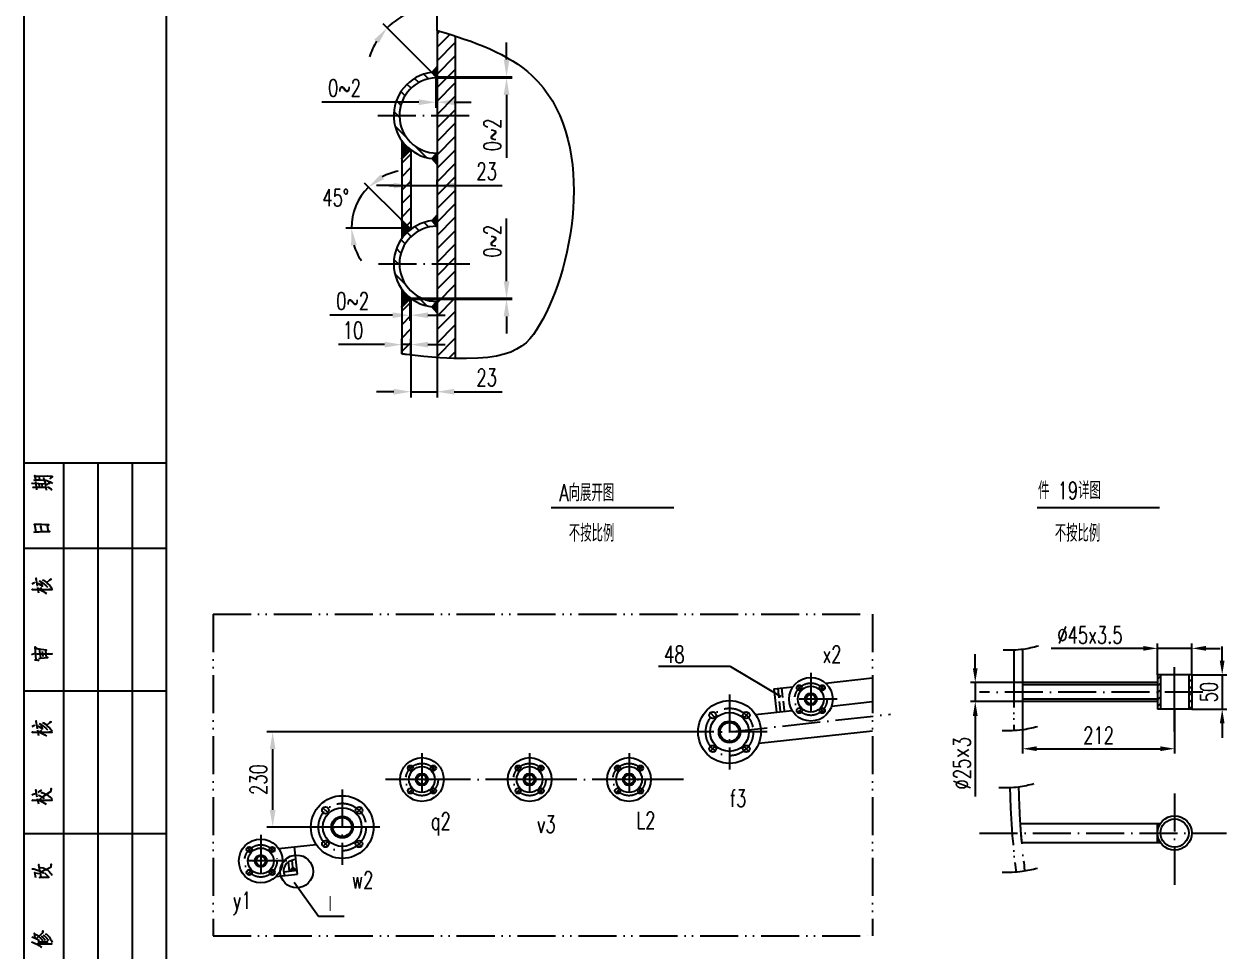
# Model space of a CAD drawing. Header units: millimetres. Extents: x 77471 to 131840, y -11230 to 75240.
# Drawn here: x 77471 to 80634, y -9663 to -7226 of the extents above; entities that cross this region are included whole.
import ezdxf
from ezdxf.enums import TextEntityAlignment as Align

# ---------------------------------------------------------------- set-up
doc = ezdxf.new("R2010")
doc.units = ezdxf.units.MM
doc.header["$LTSCALE"] = 10
doc.header["$MEASUREMENT"] = 0
for name, pattern in [('DASHDOT-S', [14, 10, -2, 0, -2]), ('DIVIDE-M', [39, 30, -3, 0, -3, 0, -3]), ('DIVIDE-S', [16, 10, -2, 0, -2, 0, -2]), ('HIDDEN-M', [7, 5, -2]), ('HIDDEN-S', [3, 2, -1])]:
    doc.linetypes.add(name, pattern=pattern)
for name, color, linetype in [('cdr_dim', 7, 'Continuous'), ('cdr_dwg1', 4, 'Continuous'), ('cdr_dwg3', 1, 'DASHDOT-S'), ('cdr_dwg4', 3, 'DIVIDE-S'), ('cdr_dwg5', 6, 'HIDDEN-S')]:
    doc.layers.add(name, color=color, linetype=linetype)
doc.styles.add('HZ', font='ROMANS.shx', dxfattribs={"width": 0.7, "height": 45, "bigfont": 'HZ.shx'})
doc.styles.get("Standard").update_dxf_attribs({"font": 'ROMANS.shx', "width": 0.7, "height": 30, "bigfont": 'HZ.shx'})
doc.dimstyles.new('ISO-25', dxfattribs={"dimtxt": 2.5, "dimasz": 2.5, "dimexe": 1.25, "dimexo": 0.625, "dimtad": 1, "dimtxsty": 'Standard', "dimcen": 2.5, "dimadec": 0, "dimazin": 0, "dimtfac": 1, "dimtmove": 0, "dimatfit": 3, "dimfxl": 0, "dimarcsym": 0})
pattern_1 = [(45, (-28308.6092, 11369.49726), (-0.265165043, 0.265165043), []), (135, (-28308.6092, 11369.49726), (-0.265165043, -0.265165043), [])]
pattern_2 = [(315, (-28308.6092, -26691.14444), (-0.265165043, -0.265165043), []), (225, (-28308.6092, -26691.14444), (-0.265165043, 0.265165043), [])]
pattern_3 = [(45, (41858.332, -5978.21), (-17.67767, 17.67767), [])]

# ---------------------------------------------------------------- blocks, each defined once
blk = doc.blocks.new('SO50-1.0-1')
at = {"layer": 'cdr_dwg1', "linetype": 'Continuous'}
for centre, radius in [((0, 0), 82.5), ((-44.2, 44.2), 9), ((0, 0), 51), ((44.2, 44.2), 9), ((0, 0), 28.5), ((0, 0), 25), ((-44.2, -44.2), 9), ((44.2, -44.2), 9)]:
    blk.add_circle(centre, radius, dxfattribs=at)
at = {"layer": 'cdr_dwg3', "linetype": 'DASHDOT-S'}
for p, q in [((0, 99), (0, -99)), ((-36.6, 36.6), (-51.8, 51.8)), ((36.6, 36.6), (51.8, 51.8)), ((99, 0), (-99, 0)), ((-36.6, -36.6), (-51.8, -51.8)), ((36.6, -36.6), (51.8, -51.8))]:
    blk.add_line(p, q, dxfattribs=at)
blk.add_circle((0, 0), 62.5, dxfattribs=at)
blk = doc.blocks.new('PL025-1.0RF-1')
at = {"layer": 'cdr_dwg1', "linetype": 'Continuous'}
for centre, radius in [((0, 0), 57.5), ((0, 0), 57.5), ((-30.1, 30.1), 7), ((-30.1, 30.1), 7), ((0, 0), 34), ((0, 0), 34), ((30.1, 30.1), 7), ((30.1, 30.1), 7), ((0, 0), 16), ((0, 0), 16), ((0, 0), 12.5), ((0, 0), 12.5), ((-30.1, -30.1), 7), ((-30.1, -30.1), 7), ((30.1, -30.1), 7), ((30.1, -30.1), 7)]:
    blk.add_circle(centre, radius, dxfattribs=at)
at = {"layer": 'cdr_dwg3', "linetype": 'DASHDOT-S'}
for p, q in [((0, 69), (0, -69)), ((0, 69), (0, -69)), ((-24.1, 24.1), (-36, 36)), ((-24.1, 24.1), (-36, 36)), ((24.1, 24.1), (36, 36)), ((24.1, 24.1), (36, 36)), ((69, 0), (-69, 0)), ((69, 0), (-69, 0)), ((-24.1, -24.1), (-36, -36)), ((-24.1, -24.1), (-36, -36)), ((24.1, -24.1), (36, -36)), ((24.1, -24.1), (36, -36))]:
    blk.add_line(p, q, dxfattribs=at)
blk.add_circle((0, 0), 42.5, dxfattribs=at)
blk.add_circle((0, 0), 42.5, dxfattribs=at)
blk = doc.blocks.new('*D1076')
at = {"layer": 'cdr_dim', "color": 0, "linetype": 'Continuous', "lineweight": -2}
for p, q in [((79227.1, -9086.9), (78109.6, -9086.9)), ((78124.6, -9291.9), (78124.6, -9131.9)), ((78406.6, -9336.9), (78109.6, -9336.9))]:
    blk.add_line(p, q, dxfattribs=at)
at = {"layer": 'cdr_dim', "color": 0, "linetype": 'Continuous'}
for points in [[(78117.1, -9131.9), (78132.1, -9131.9), (78124.6, -9086.9)], [(78117.1, -9291.9), (78132.1, -9291.9), (78124.6, -9336.9)]]:
    blk.add_solid(points, dxfattribs=at)
at = {"layer": 'Defpoints', "color": 0, "linetype": 'Continuous'}
for p in [(78124.6, -9086.9), (79227.1, -9086.9), (78406.6, -9336.9)]:
    blk.add_point(p, dxfattribs=at)
at = {"layer": 'cdr_dim', "color": 0, "linetype": 'Continuous', "insert": (78087.1, -9211.9), "char_height": 45, "attachment_point": 5, "rotation": 90, "style": 'HZ'}
blk.add_mtext('230', dxfattribs=at)
blk = doc.blocks.new('*D1043')
at = {"layer": 'cdr_dim', "color": 0, "linetype": 'ByBlock', "lineweight": -2}
for p, q in [((80451.8, -8936.9), (80451.8, -8854.5)), ((80541.8, -8936.9), (80541.8, -8854.5)), ((80414.3, -8867), (80171.8, -8867)), ((80541.8, -8867), (80451.8, -8867)), ((80579.3, -8867), (80616.8, -8867))]:
    blk.add_line(p, q, dxfattribs=at)
at = {"layer": 'cdr_dim', "color": 0, "linetype": 'ByBlock'}
for points in [[(80414.3, -8860.7), (80414.3, -8873.2), (80451.8, -8867)], [(80579.3, -8860.7), (80579.3, -8873.2), (80541.8, -8867)]]:
    blk.add_solid(points, dxfattribs=at)
at = {"layer": 'Defpoints', "color": 0, "linetype": 'ByBlock'}
for p in [(80541.8, -8867), (80451.8, -8936.9), (80541.8, -8936.9)]:
    blk.add_point(p, dxfattribs=at)
at = {"layer": 'cdr_dim', "color": 0, "linetype": 'ByBlock', "insert": (80274.3, -8832), "char_height": 45, "attachment_point": 5, "style": 'HZ'}
blk.add_mtext('%%C45x3.5', dxfattribs=at)
blk = doc.blocks.new('*D1044')
at = {"layer": 'cdr_dim', "color": 0, "linetype": 'ByBlock', "lineweight": -2}
for p, q in [((80096.8, -8981.9), (80096.8, -9143.4)), ((80496.8, -9026.9), (80496.8, -9143.4)), ((80134.3, -9130.9), (80459.3, -9130.9))]:
    blk.add_line(p, q, dxfattribs=at)
at = {"layer": 'cdr_dim', "color": 0, "linetype": 'ByBlock'}
for points in [[(80134.3, -9124.6), (80134.3, -9137.1), (80096.8, -9130.9)], [(80459.3, -9124.6), (80459.3, -9137.1), (80496.8, -9130.9)]]:
    blk.add_solid(points, dxfattribs=at)
at = {"layer": 'Defpoints', "color": 0, "linetype": 'ByBlock'}
for p in [(80096.8, -8981.9), (80496.8, -9026.9), (80496.8, -9130.9)]:
    blk.add_point(p, dxfattribs=at)
at = {"layer": 'cdr_dim', "color": 0, "linetype": 'ByBlock', "insert": (80296.8, -9095.9), "char_height": 45, "attachment_point": 5, "style": 'HZ'}
blk.add_mtext('212', dxfattribs=at)
blk = doc.blocks.new('*D1045')
at = {"layer": 'cdr_dim', "color": 0, "linetype": 'ByBlock', "lineweight": -2}
for p, q in [((79972.5, -8919.4), (79972.5, -8881.9)), ((80096.8, -8956.9), (79960, -8956.9)), ((79972.5, -8956.9), (79972.5, -9006.9)), ((80096.8, -9006.9), (79960, -9006.9)), ((79972.5, -9044.4), (79972.5, -9256.5))]:
    blk.add_line(p, q, dxfattribs=at)
at = {"layer": 'cdr_dim', "color": 0, "linetype": 'ByBlock'}
for points in [[(79966.2, -8919.4), (79978.7, -8919.4), (79972.5, -8956.9)], [(79966.2, -9044.4), (79978.7, -9044.4), (79972.5, -9006.9)]]:
    blk.add_solid(points, dxfattribs=at)
at = {"layer": 'Defpoints', "color": 0, "linetype": 'ByBlock'}
for p in [(80096.8, -8956.9), (79972.5, -9006.9), (80096.8, -9006.9)]:
    blk.add_point(p, dxfattribs=at)
at = {"layer": 'cdr_dim', "color": 0, "linetype": 'ByBlock', "insert": (79937.5, -9169.2), "char_height": 45, "attachment_point": 5, "rotation": 90, "style": 'HZ'}
blk.add_mtext('%%c25×3', dxfattribs=at)
blk = doc.blocks.new('*D1046')
at = {"layer": 'cdr_dim', "color": 0, "linetype": 'ByBlock', "lineweight": -2}
for p, q in [((80622, -8899.4), (80622, -8861.9)), ((80541.8, -8936.9), (80634.5, -8936.9)), ((80622, -8936.9), (80622, -9026.9)), ((80541.8, -9026.9), (80634.5, -9026.9)), ((80622, -9064.4), (80622, -9101.9))]:
    blk.add_line(p, q, dxfattribs=at)
at = {"layer": 'cdr_dim', "color": 0, "linetype": 'ByBlock'}
for points in [[(80615.7, -8899.4), (80628.2, -8899.4), (80622, -8936.9)], [(80615.7, -9064.4), (80628.2, -9064.4), (80622, -9026.9)]]:
    blk.add_solid(points, dxfattribs=at)
at = {"layer": 'Defpoints', "color": 0, "linetype": 'ByBlock'}
for p in [(80541.8, -8936.9), (80541.8, -9026.9), (80622, -9026.9)]:
    blk.add_point(p, dxfattribs=at)
at = {"layer": 'cdr_dim', "color": 0, "linetype": 'ByBlock', "insert": (80587, -8981.9), "char_height": 45, "attachment_point": 5, "rotation": 90, "style": 'HZ'}
blk.add_mtext('50', dxfattribs=at)
blk = doc.blocks.new('*D1050')
at = {"layer": 'cdr_dim', "color": 0, "linetype": 'Continuous', "lineweight": -2}
for p, q in [((78557, -7242.5), (78557, -7166)), ((78542.9, -7352.7), (78415, -7224.8))]:
    blk.add_line(p, q, dxfattribs=at)
for start, end in [(90, 135), (62.1881, 76.0941), (148.9059, 162.8119)]:
    blk.add_arc((78557, -7366.9), 185.9, start, end, dxfattribs=at)
at = {"layer": 'cdr_dim', "color": 0, "linetype": 'Continuous'}
for points in [[(78600.8, -7193.9), (78602.6, -7179), (78557, -7181)], [(78391.9, -7266.3), (78403.8, -7275.5), (78425.6, -7235.4)]]:
    blk.add_solid(points, dxfattribs=at)
at = {"layer": 'Defpoints', "color": 0, "linetype": 'Continuous'}
for p in [(78508.9, -7187.3), (78557, -7242.5), (78542.9, -7352.7), (78554, -7363.9), (78557, -8456.4)]:
    blk.add_point(p, dxfattribs=at)
at = {"layer": 'cdr_dim', "color": 0, "linetype": 'Continuous', "insert": (78465.8, -7146.7), "char_height": 45, "attachment_point": 5, "style": 'HZ'}
blk.add_mtext('45°', dxfattribs=at)
blk = doc.blocks.new('*D1051')
at = {"layer": 'cdr_dim', "color": 0, "linetype": 'Continuous', "lineweight": -2}
for p, q in [((78554, -7366.9), (78554, -7446)), ((78557, -7366.9), (78557, -7446)), ((78509, -7431), (78253.5, -7431)), ((78557, -7431), (78554, -7431)), ((78602, -7431), (78647, -7431))]:
    blk.add_line(p, q, dxfattribs=at)
at = {"layer": 'cdr_dim', "color": 0, "linetype": 'Continuous'}
for points in [[(78509, -7423.5), (78509, -7438.5), (78554, -7431)], [(78602, -7423.5), (78602, -7438.5), (78557, -7431)]]:
    blk.add_solid(points, dxfattribs=at)
at = {"layer": 'Defpoints', "color": 0, "linetype": 'Continuous'}
for p in [(78554, -7366.9), (78557, -7366.9), (78557, -7431)]:
    blk.add_point(p, dxfattribs=at)
at = {"layer": 'cdr_dim', "color": 0, "linetype": 'Continuous', "insert": (78313.5, -7393.5), "char_height": 45, "attachment_point": 5, "style": 'HZ'}
blk.add_mtext('0~2', dxfattribs=at)
blk = doc.blocks.new('*D1052')
at = {"layer": 'cdr_dim', "color": 0, "linetype": 'Continuous', "lineweight": -2}
for p, q in [((78739.7, -7318.9), (78739.7, -7273.9)), ((78554, -7363.9), (78754.7, -7363.9)), ((78557, -7366.9), (78754.7, -7366.9)), ((78739.7, -7363.9), (78739.7, -7366.9)), ((78739.7, -7411.9), (78739.7, -7576.9))]:
    blk.add_line(p, q, dxfattribs=at)
at = {"layer": 'cdr_dim', "color": 0, "linetype": 'Continuous'}
for points in [[(78732.2, -7318.9), (78747.2, -7318.9), (78739.7, -7363.9)], [(78732.2, -7411.9), (78747.2, -7411.9), (78739.7, -7366.9)]]:
    blk.add_solid(points, dxfattribs=at)
at = {"layer": 'Defpoints', "color": 0, "linetype": 'Continuous'}
for p in [(78554, -7363.9), (78557, -7366.9), (78739.7, -7366.9)]:
    blk.add_point(p, dxfattribs=at)
at = {"layer": 'cdr_dim', "color": 0, "linetype": 'Continuous', "insert": (78702.2, -7516.9), "char_height": 45, "attachment_point": 5, "rotation": 90, "style": 'HZ'}
blk.add_mtext('0~2', dxfattribs=at)
blk = doc.blocks.new('*D1053')
at = {"layer": 'cdr_dim', "color": 0, "linetype": 'Continuous', "lineweight": -2}
for p, q in [((78464, -7741.5), (78366, -7643.5)), ((78485, -7762.5), (78316.7, -7762.5))]:
    blk.add_line(p, q, dxfattribs=at)
for start, end in [(101.2429, 118.1214), (135, 180), (196.8786, 213.7571)]:
    blk.add_arc((78485, -7762.5), 153.3, start, end, dxfattribs=at)
at = {"layer": 'cdr_dim', "color": 0, "linetype": 'Continuous'}
for points in [[(78417.2, -7633.3), (78408.3, -7621.3), (78376.6, -7654.1)], [(78330.9, -7808.1), (78345.7, -7805.9), (78331.7, -7762.5)]]:
    blk.add_solid(points, dxfattribs=at)
at = {"layer": 'Defpoints', "color": 0, "linetype": 'Continuous'}
for p in [(78352.2, -7685.9), (78464, -7741.5), (78485, -7762.5), (78485, -7762.5), (78488, -7762.5)]:
    blk.add_point(p, dxfattribs=at)
at = {"layer": 'cdr_dim', "color": 0, "linetype": 'Continuous', "insert": (78290.4, -7681.9), "char_height": 45, "attachment_point": 5, "style": 'HZ'}
blk.add_mtext('45°', dxfattribs=at)
blk = doc.blocks.new('*D1054')
at = {"layer": 'cdr_dim', "color": 0, "linetype": 'Continuous', "lineweight": -2}
for p, q in [((78739.7, -7901.6), (78739.7, -7736.6)), ((78488, -7946.6), (78754.7, -7946.6)), ((78488, -7949.1), (78754.7, -7949.1)), ((78739.7, -7949.1), (78739.7, -7946.6)), ((78739.7, -7994.1), (78739.7, -8039.1))]:
    blk.add_line(p, q, dxfattribs=at)
at = {"layer": 'cdr_dim', "color": 0, "linetype": 'Continuous'}
for points in [[(78732.2, -7901.6), (78747.2, -7901.6), (78739.7, -7946.6)], [(78732.2, -7994.1), (78747.2, -7994.1), (78739.7, -7949.1)]]:
    blk.add_solid(points, dxfattribs=at)
at = {"layer": 'Defpoints', "color": 0, "linetype": 'Continuous'}
for p in [(78488, -7946.6), (78488, -7949.1), (78739.7, -7949.1)]:
    blk.add_point(p, dxfattribs=at)
at = {"layer": 'cdr_dim', "color": 0, "linetype": 'Continuous', "insert": (78702.2, -7796.6), "char_height": 45, "attachment_point": 5, "rotation": 90, "style": 'HZ'}
blk.add_mtext('0~2', dxfattribs=at)
blk = doc.blocks.new('*D1055')
at = {"layer": 'cdr_dim', "color": 0, "linetype": 'Continuous', "lineweight": -2}
for p, q in [((78485, -7949.1), (78485, -8006.1)), ((78488, -7949.1), (78488, -8006.1)), ((78440, -7991.1), (78275, -7991.1)), ((78488, -7991.1), (78485, -7991.1)), ((78533, -7991.1), (78578, -7991.1))]:
    blk.add_line(p, q, dxfattribs=at)
at = {"layer": 'cdr_dim', "color": 0, "linetype": 'Continuous'}
for points in [[(78440, -7983.6), (78440, -7998.6), (78485, -7991.1)], [(78533, -7983.6), (78533, -7998.6), (78488, -7991.1)]]:
    blk.add_solid(points, dxfattribs=at)
at = {"layer": 'Defpoints', "color": 0, "linetype": 'Continuous'}
for p in [(78485, -7949.1), (78488, -7949.1), (78488, -7991.1)]:
    blk.add_point(p, dxfattribs=at)
at = {"layer": 'cdr_dim', "color": 0, "linetype": 'Continuous', "insert": (78335, -7953.6), "char_height": 45, "attachment_point": 5, "style": 'HZ'}
blk.add_mtext('0~2', dxfattribs=at)
blk = doc.blocks.new('*D1056')
at = {"layer": 'cdr_dim', "color": 0, "linetype": 'Continuous', "lineweight": -2}
for p, q in [((78443, -7650.3), (78398, -7650.3)), ((78488, -7650.3), (78488, -7635.3)), ((78488, -7650.3), (78557, -7650.3)), ((78557, -7650.3), (78557, -7635.3)), ((78602, -7650.3), (78728, -7650.3))]:
    blk.add_line(p, q, dxfattribs=at)
at = {"layer": 'cdr_dim', "color": 0, "linetype": 'Continuous'}
for points in [[(78443, -7642.8), (78443, -7657.8), (78488, -7650.3)], [(78602, -7642.8), (78602, -7657.8), (78557, -7650.3)]]:
    blk.add_solid(points, dxfattribs=at)
at = {"layer": 'Defpoints', "color": 0, "linetype": 'Continuous'}
for p in [(78488, -7650.3), (78557, -7650.3), (78557, -7650.3)]:
    blk.add_point(p, dxfattribs=at)
at = {"layer": 'cdr_dim', "color": 0, "linetype": 'Continuous', "insert": (78687.5, -7612.8), "char_height": 45, "attachment_point": 5, "style": 'HZ'}
blk.add_mtext('23', dxfattribs=at)
blk = doc.blocks.new('*D1057')
at = {"layer": 'cdr_dim', "color": 0, "linetype": 'Continuous', "lineweight": -2}
for p, q in [((78464, -8092.9), (78464, -8053.4)), ((78488, -8092.9), (78488, -8053.4)), ((78419, -8068.4), (78297.5, -8068.4)), ((78488, -8068.4), (78464, -8068.4)), ((78533, -8068.4), (78578, -8068.4))]:
    blk.add_line(p, q, dxfattribs=at)
at = {"layer": 'cdr_dim', "color": 0, "linetype": 'Continuous'}
for points in [[(78419, -8060.9), (78419, -8075.9), (78464, -8068.4)], [(78533, -8060.9), (78533, -8075.9), (78488, -8068.4)]]:
    blk.add_solid(points, dxfattribs=at)
at = {"layer": 'Defpoints', "color": 0, "linetype": 'Continuous'}
for p in [(78464, -8092.9), (78488, -8068.4), (78488, -8092.9)]:
    blk.add_point(p, dxfattribs=at)
at = {"layer": 'cdr_dim', "color": 0, "linetype": 'Continuous', "insert": (78335.8, -8030.9), "char_height": 45, "attachment_point": 5, "style": 'HZ'}
blk.add_mtext('10', dxfattribs=at)
blk = doc.blocks.new('*D1062')
at = {"layer": 'cdr_dim', "color": 0, "linetype": 'Continuous', "lineweight": -2}
for p, q in [((78488, -8092.9), (78488, -8207.2)), ((78557, -8099.7), (78557, -8207.2)), ((78443, -8192.2), (78398, -8192.2)), ((78488, -8192.2), (78557, -8192.2)), ((78602, -8192.2), (78728, -8192.2))]:
    blk.add_line(p, q, dxfattribs=at)
at = {"layer": 'cdr_dim', "color": 0, "linetype": 'Continuous'}
for points in [[(78443, -8184.7), (78443, -8199.7), (78488, -8192.2)], [(78602, -8184.7), (78602, -8199.7), (78557, -8192.2)]]:
    blk.add_solid(points, dxfattribs=at)
at = {"layer": 'Defpoints', "color": 0, "linetype": 'Continuous'}
for p in [(78488, -8092.9), (78557, -8099.7), (78557, -8192.2)]:
    blk.add_point(p, dxfattribs=at)
at = {"layer": 'cdr_dim', "color": 0, "linetype": 'Continuous', "insert": (78687.5, -8154.7), "char_height": 45, "attachment_point": 5, "style": 'HZ'}
blk.add_mtext('23', dxfattribs=at)
blk = doc.blocks.new('tuqa')
at = {"color": 4, "linetype": 'Continuous'}
for p, q in [((-25, 180), (0, 180)), ((-18, 0), (-18, 180)), ((0, 165), (-24.85, 165)), ((0, 140), (-24.85, 140)), ((0, 115), (-24.85, 115))]:
    blk.add_line(p, q, dxfattribs=at)
at = {"color": 7, "linetype": 'Continuous'}
for p, q in [((-12, 0), (-12, 180)), ((-6, 0), (-6, 180))]:
    blk.add_line(p, q, dxfattribs=at)
for points in [[(-22.95, 177.03), (-23.09, 177.78), (-23.09, 177.78), (-23.18, 177.7), (-23.18, 177.7), (-22.27, 177.7), (-22.27, 177.7), (-22.22, 177.7), (-22.22, 177.7), (-20.9, 177.73), (-20.9, 177.73), (-20.41, 177.7), (-20.41, 177.7), (-20.12, 177.68), (-20.12, 177.68), (-20.03, 177.65), (-20.03, 177.65), (-20.41, 177.28), (-20.41, 177.28), (-20.15, 177.63)], [(-22.22, 177.06), (-22.3, 177.48)], [(-21.46, 177.01), (-21.46, 177.06), (-21.46, 177.06), (-21.55, 177.45)], [(-23.7, 176.39), (-23.53, 176.44), (-23.53, 176.44), (-21.25, 176.36)], [(-23.53, 175.69), (-23.35, 175.74), (-23.35, 175.74), (-21.17, 175.74)], [(-23.3, 176.96), (-22.98, 177.03), (-22.98, 177.03), (-22.33, 177.03), (-22.33, 177.03), (-21.63, 177.01), (-21.63, 177.01), (-21.2, 176.96), (-21.2, 176.96), (-20.73, 176.83), (-20.73, 176.83), (-20.44, 176.69), (-20.44, 176.69), (-20, 176.41)], [(-22.74, 175.3), (-22.92, 176.76)], [(-22.25, 175.77), (-22.33, 176.21)], [(-21.75, 175.79), (-21.84, 176.19)], [(-21.08, 175.22), (-21.31, 176.76), (-21.31, 176.76), (-21.34, 176.69), (-21.34, 176.69), (-21.25, 176.59)], [(-20.99, 176.19), (-20.64, 176.46), (-20.64, 176.46), (-20.5, 176.46), (-20.5, 176.46), (-20.76, 176.36)], [(-20.9, 175.79), (-20.76, 175.77), (-20.76, 175.77), (-20.47, 175.57), (-20.47, 175.57), (-20.26, 175.4), (-20.26, 175.4), (-20.12, 175.22)], [(-23.27, 167.87), (-22.98, 167.92), (-22.98, 167.92), (-22.33, 167.94), (-22.33, 167.94), (-21.66, 167.97), (-21.66, 167.97), (-21.57, 167.97), (-21.57, 167.97), (-21.11, 167.97), (-21.11, 167.97), (-20.5, 167.97), (-20.5, 167.97), (-20.7, 167.97), (-20.7, 167.97), (-20.88, 168.93), (-20.88, 168.93), (-20.67, 169.13), (-20.67, 169.13), (-20.93, 169.18), (-20.93, 169.18), (-21.28, 169.18), (-21.28, 169.18), (-21.95, 169.21), (-21.95, 169.21), (-22.65, 169.23), (-22.65, 169.23), (-23.24, 169.23), (-23.24, 169.23), (-23.15, 169.26), (-23.15, 169.26), (-22.95, 167.94)], [(-21.9, 167.97), (-22.07, 168.93), (-22.07, 168.93), (-22.1, 168.83), (-22.1, 168.83), (-21.98, 168.61)], [(-23.59, 158.83), (-23.3, 159.01), (-23.3, 159.01), (-23.18, 159.03), (-23.18, 159.03), (-23.09, 159.01)], [(-22.65, 158.41), (-22.89, 159.8), (-22.89, 159.8), (-22.92, 159.7), (-22.92, 159.7), (-22.83, 159.5)], [(-22.68, 158.91), (-22.51, 158.88), (-22.51, 158.88), (-21.81, 158.46), (-21.81, 158.46), (-21.78, 158.41), (-21.78, 158.41), (-21.98, 159.18)], [(-22.62, 158.21), (-22.45, 157.25)], [(-22.36, 159.33), (-22.22, 159.3), (-22.22, 159.3), (-21.78, 159.01), (-21.78, 159.01), (-21.75, 158.98), (-21.75, 158.98), (-21.46, 158.76), (-21.46, 158.76), (-21.17, 158.51), (-21.17, 158.51), (-20.9, 158.24)], [(-22.22, 157.87), (-21.87, 158.19)], [(-21.78, 159.5), (-21.57, 159.43), (-21.57, 159.43), (-21.11, 159.13), (-21.11, 159.13), (-20.82, 158.83), (-20.82, 158.83), (-20.5, 158.51), (-20.5, 158.51), (-20.26, 158.24), (-20.26, 158.24), (-20.09, 158.02)], [(-20.99, 159.03), (-20.5, 159.53), (-20.5, 159.53), (-20.26, 159.63), (-20.26, 159.63), (-20.55, 159.48)], [(-23.65, 157.77), (-23.5, 157.87), (-23.5, 157.87), (-23.53, 157.84), (-23.53, 157.84), (-20.09, 157.84), (-20.09, 157.84), (-20.35, 157.82), (-20.35, 157.82), (-20.64, 157.84)], [(-22.42, 157.87), (-21.95, 157.64), (-21.95, 157.64), (-21.6, 157.47), (-21.6, 157.47), (-21.34, 157.32), (-21.34, 157.32), (-21.08, 157.12)], [(-22.86, 145.52), (-23.03, 147.75), (-23.03, 147.75), (-23.12, 147.7), (-23.12, 147.7), (-22.65, 147.4)], [(-23.68, 146.41), (-23.38, 146.56), (-23.38, 146.56), (-23.18, 146.61)], [(-22.77, 146.51), (-22.71, 146.56), (-22.71, 146.56), (-20.06, 146.54), (-20.06, 146.54), (-20.32, 146.49), (-20.32, 146.49), (-20.64, 146.54)], [(-21.2, 147.11), (-21.05, 147.21), (-21.05, 147.21), (-22.45, 147.36), (-22.45, 147.36), (-22.33, 147.4), (-22.33, 147.4), (-22.13, 145.84)], [(-22.39, 145.74), (-22.13, 145.79), (-22.13, 145.79), (-20.85, 145.89), (-20.85, 145.89), (-21.08, 145.87), (-21.08, 145.87), (-21.2, 147.11), (-21.2, 147.11), (-21.23, 146.96), (-21.23, 146.96), (-21.17, 146.69)], [(-21.66, 146.09), (-21.78, 146.98)], [(-23.18, 145.52), (-22.92, 145.52), (-22.92, 145.52), (-22.71, 145.47), (-22.71, 145.47), (-22.51, 145.42), (-22.51, 145.42), (-22.36, 145.37)], [(-23.59, 133.83), (-23.3, 134.01), (-23.3, 134.01), (-23.18, 134.03), (-23.18, 134.03), (-23.09, 134.01)], [(-22.65, 133.41), (-22.89, 134.8), (-22.89, 134.8), (-22.92, 134.7), (-22.92, 134.7), (-22.83, 134.5)], [(-22.68, 133.91), (-22.51, 133.88), (-22.51, 133.88), (-21.81, 133.46), (-21.81, 133.46), (-21.78, 133.41), (-21.78, 133.41), (-21.98, 134.18)], [(-22.62, 133.21), (-22.45, 132.25)], [(-22.36, 134.33), (-22.22, 134.3), (-22.22, 134.3), (-21.78, 134.01), (-21.78, 134.01), (-21.75, 133.98), (-21.75, 133.98), (-21.46, 133.76), (-21.46, 133.76), (-21.17, 133.51), (-21.17, 133.51), (-20.9, 133.24)], [(-22.22, 132.87), (-21.87, 133.19)], [(-21.78, 134.5), (-21.57, 134.43), (-21.57, 134.43), (-21.11, 134.13), (-21.11, 134.13), (-20.82, 133.83), (-20.82, 133.83), (-20.5, 133.51), (-20.5, 133.51), (-20.26, 133.24), (-20.26, 133.24), (-20.09, 133.02)], [(-20.99, 134.03), (-20.5, 134.53), (-20.5, 134.53), (-20.26, 134.63), (-20.26, 134.63), (-20.55, 134.48)], [(-23.65, 132.77), (-23.5, 132.87), (-23.5, 132.87), (-23.53, 132.84), (-23.53, 132.84), (-20.09, 132.84), (-20.09, 132.84), (-20.35, 132.82), (-20.35, 132.82), (-20.64, 132.84)], [(-22.42, 132.87), (-21.95, 132.64), (-21.95, 132.64), (-21.6, 132.47), (-21.6, 132.47), (-21.34, 132.32), (-21.34, 132.32), (-21.08, 132.12)], [(-22.71, 121.44), (-22.92, 122.7), (-22.92, 122.7), (-22.95, 122.6), (-22.95, 122.6), (-22.89, 122.48)], [(-22.51, 122.23), (-22.19, 122.53), (-22.19, 122.53), (-22.04, 122.6), (-22.04, 122.6), (-21.87, 122.7)], [(-21.66, 121.54), (-21.6, 121.61), (-21.6, 121.61), (-20.26, 122.48), (-20.26, 122.48), (-20.23, 122.95), (-20.23, 122.95), (-20.32, 122.5), (-20.32, 122.5), (-20.44, 122.38)], [(-23.65, 121.81), (-23.38, 121.96), (-23.38, 121.96), (-23.21, 122.01), (-23.21, 122.01), (-23.03, 122.01)], [(-23.65, 120.79), (-23.47, 120.92), (-23.47, 120.92), (-23.53, 120.87), (-23.53, 120.87), (-20.09, 120.87), (-20.09, 120.87), (-20.29, 120.82), (-20.29, 120.82), (-20.58, 120.87)], [(-22.68, 121.21), (-22.48, 120.27)], [(-22.51, 121.76), (-22.27, 121.74), (-22.27, 121.74), (-21.87, 121.49), (-21.87, 121.49), (-21.57, 121.31), (-21.57, 121.31), (-21.46, 121.21)], [(-22.48, 120.87), (-22.07, 120.72), (-22.07, 120.72), (-21.72, 120.55), (-21.72, 120.55), (-21.4, 120.37), (-21.4, 120.37), (-21.11, 120.17)], [(-22.33, 120.89), (-21.95, 121.24)], [(-22.07, 122.21), (-21.84, 122.23), (-21.84, 122.23), (-21.43, 122.08), (-21.43, 122.08), (-21.11, 121.93), (-21.11, 121.93), (-20.85, 121.76), (-20.85, 121.76), (-20.64, 121.61), (-20.64, 121.61), (-20.44, 121.46), (-20.44, 121.46), (-20.26, 121.29), (-20.26, 121.29), (-20.09, 121.07)], [(-23.62, 108.88), (-23.27, 108.83), (-23.27, 108.83), (-22.8, 108.68), (-22.8, 108.68), (-22.3, 108.49), (-22.3, 108.49), (-21.98, 108.34), (-21.98, 108.34), (-21.75, 108.24), (-21.75, 108.24), (-21.55, 108.14)], [(-22.95, 107.25), (-23.09, 108.24), (-23.09, 108.24), (-23.18, 108.14), (-23.18, 108.14), (-22.16, 108.02), (-22.16, 108.02), (-22.16, 108.14), (-22.16, 108.14), (-22.04, 107.4), (-22.04, 107.4), (-22.3, 107.35), (-22.3, 107.35), (-21.98, 107.4), (-21.98, 107.4), (-20.67, 107.37)], [(-22.25, 108.49), (-22.42, 109.6), (-22.42, 109.6), (-22.45, 109.48), (-22.45, 109.48), (-22.39, 109.28)], [(-22.3, 109.11), (-22.13, 109.11), (-22.13, 109.11), (-21.66, 109.01), (-21.66, 109.01), (-21.4, 108.91), (-21.4, 108.91), (-21.17, 108.81), (-21.17, 108.81), (-20.96, 108.68), (-20.96, 108.68), (-20.76, 108.54), (-20.76, 108.54), (-20.55, 108.36), (-20.55, 108.36), (-20.41, 108.16), (-20.41, 108.16), (-20.26, 107.97), (-20.26, 107.97), (-20.2, 107.82), (-20.2, 107.82), (-20.15, 107.67)], [(-21.87, 108.36), (-21.84, 108.44), (-21.84, 108.44), (-20.26, 109.21), (-20.26, 109.21), (-20.23, 109.68), (-20.23, 109.68), (-20.32, 109.23), (-20.32, 109.23), (-20.5, 109.11)], [(-20.55, 107.3), (-21.34, 108.07)], [(-23.06, 96.71), (-23.03, 96.81), (-23.03, 96.81), (-23.15, 97.55), (-23.15, 97.55), (-23.21, 97.5), (-23.21, 97.5), (-22.8, 97.26), (-22.8, 97.26), (-22.45, 97.03), (-22.45, 97.03), (-22.22, 96.83), (-22.22, 96.83), (-22.01, 96.61), (-22.01, 96.61), (-21.81, 96.39), (-21.81, 96.39), (-21.69, 96.24)], [(-22.77, 96.61), (-22.74, 96.71), (-22.74, 96.71), (-21.69, 97.68), (-21.69, 97.68), (-21.72, 98), (-21.72, 98), (-21.72, 97.68), (-21.72, 97.68), (-21.84, 97.55)], [(-21.98, 97.03), (-21.9, 97.01), (-21.9, 97.01), (-21.87, 96.98), (-21.87, 96.98), (-21.63, 96.74), (-21.63, 96.74), (-21.43, 96.54), (-21.43, 96.54), (-21.28, 96.36)], [(-21.63, 97.23), (-21.52, 97.18), (-21.52, 97.18), (-21.46, 97.16), (-21.46, 97.16), (-21.17, 96.88), (-21.17, 96.88), (-21.14, 96.83), (-21.14, 96.83), (-20.99, 96.69), (-20.99, 96.69), (-20.85, 96.49), (-20.85, 96.49), (-20.7, 96.29)], [(-21.28, 97.45), (-21.08, 97.38), (-21.08, 97.38), (-20.79, 97.11), (-20.79, 97.11), (-20.55, 96.86), (-20.55, 96.86), (-20.41, 96.61), (-20.41, 96.61), (-20.23, 96.36), (-20.23, 96.36), (-20.12, 96.14), (-20.12, 96.14), (-20.06, 95.97)], [(-23.68, 96.04), (-23.5, 96.02), (-23.5, 96.02), (-23.03, 95.79), (-23.03, 95.79), (-22.98, 95.79), (-22.98, 95.79), (-22.62, 95.59), (-22.62, 95.59), (-22.33, 95.42), (-22.33, 95.42), (-22.1, 95.25), (-22.1, 95.25), (-21.9, 95.1)], [(-23.62, 96.93), (-23.18, 96.76), (-23.18, 96.76), (-22.83, 96.61), (-22.83, 96.61), (-22.57, 96.44), (-22.57, 96.44), (-22.51, 96.41), (-22.51, 96.41), (-22.3, 96.29)], [(-22.68, 95.69), (-20.12, 95.69), (-20.12, 95.69), (-20.35, 95.64), (-20.35, 95.64), (-20.79, 95.69)], [(-22.6, 96.07), (-20.9, 96.07), (-20.9, 96.07), (-21.11, 96.04), (-21.11, 96.04), (-21.25, 96.07)]]:
    blk.add_lwpolyline(points, dxfattribs=at)

msp = doc.modelspace()

# ---------------------------------------------------------------- hatches: boundary and pattern name
at = {"layer": 'cdr_dim', "linetype": 'Continuous'}
h = msp.add_hatch(dxfattribs=at)
h.set_pattern_fill('ANSI31', color=256, scale=200, style=0)
h.set_pattern_definition(pattern_3)
h.paths.add_polyline_path([(78605.0158, -7465.8236), (78557.0158, -7465.8236), (78557.0158, -7650.2745), (78605.0158, -7650.2745)])
edge = h.paths.add_edge_path()
edge.add_line((78557.0158, -7465.8236), (78605.0158, -7465.8236))
edge.add_line((78605.0158, -7465.8236), (78605.0158, -7256.9522))
edge.add_spline(control_points=[(78605.0158, -7256.9522), (78589.2862, -7251.9215), (78573.253, -7247.1298), (78557.0158, -7242.4987)], knot_values=[32.1522019, 32.1522019, 32.1522019, 32.1522019, 47.839287191, 47.839287191, 47.839287191, 47.839287191], degree=3, periodic=0)
edge.add_line((78557.0158, -7242.4987), (78557.0158, -7465.8236))
h.paths.add_polyline_path([(78605.0158, -7650.2745), (78557.0158, -7650.2745), (78557.0158, -7855.8236), (78605.0158, -7855.8236)])
edge = h.paths.add_edge_path()
edge.add_line((78605.0158, -7855.8236), (78557.0158, -7855.8236))
edge.add_line((78557.0158, -7855.8236), (78557.0158, -8102.2226))
edge.add_spline(control_points=[(78557.0158, -8102.2226), (78574.1825, -8103.4792), (78590.1478, -8104.3261), (78605.0158, -8104.7804)], knot_values=[483.898158789, 483.898158789, 483.898158789, 483.898158789, 493.211879318, 493.211879318, 493.211879318, 493.211879318], degree=3, periodic=0)
edge.add_line((78605.0158, -8104.7804), (78605.0158, -7855.8236))
h = msp.add_hatch(dxfattribs=at)
h.set_pattern_fill('ANSI37', color=256, scale=3, style=0)
h.set_pattern_definition(pattern_1)
h.paths.add_polyline_path([(78557.0158, -7336.8631), (78542.8535, -7352.7067), (78554.0158, -7363.8691), (78554.0158, -7366.8691), (78557.0158, -7366.8691)])
h = msp.add_hatch(dxfattribs=at)
h.set_pattern_fill('ANSI31', color=256, scale=200, angle=90, style=0)
h.set_pattern_definition([(135, (41858.332, -5978.21), (-17.67767, -17.67767), [])])
h.paths.add_polyline_path([(78443.0158, -7465.8236), (78458.0158, -7465.8236, -0.405364255), (78554.0158, -7366.8691), (78554.0158, -7363.8691), (78542.8535, -7352.7067, 0.378185907)])
h.paths.add_polyline_path([(78458.0158, -7465.8236), (78443.0158, -7465.8236, 0.378185907), (78542.8535, -7578.9405), (78554.0158, -7567.7781), (78554.0158, -7564.7781, -0.405364255)])
h.paths.add_polyline_path([(78554.0158, -7756.8691), (78554.0158, -7753.8691), (78542.8535, -7742.7067, 0.378185907), (78443.0158, -7855.8236), (78458.0158, -7855.8236, -0.405364255)])
h.paths.add_polyline_path([(78458.0158, -7855.8236), (78443.0158, -7855.8236, 0.378185907), (78542.8535, -7968.9405), (78554.0158, -7957.7781), (78554.0158, -7954.7781, -0.405364255)])
h = msp.add_hatch(dxfattribs=at)
h.set_pattern_fill('ANSI37', color=256, scale=3, style=0)
h.set_pattern_definition(pattern_2)
h.paths.add_polyline_path([(78488.0158, -7556.5705), (78488.0158, -7559.1326), (78485.0158, -7559.1326), (78464.0158, -7580.1326), (78464.0158, -7531.7554, 0.076145788)])
h = msp.add_hatch(dxfattribs=at)
h.set_pattern_fill('ANSI31', color=256, scale=200, style=0)
h.set_pattern_definition(pattern_3)
h.paths.add_polyline_path([(78464.0158, -7650.2745), (78488.0158, -7650.2745), (78488.0158, -7559.1326), (78485.0158, -7559.1326), (78464.0158, -7580.1326)])
h.paths.add_polyline_path([(78488.0158, -7650.2745), (78464.0158, -7650.2745), (78464.0158, -7741.5146), (78485.0158, -7762.5146), (78488.0158, -7762.5146)])
h = msp.add_hatch(dxfattribs=at)
h.set_pattern_fill('ANSI37', color=256, scale=3, style=0)
h.set_pattern_definition([(315, (-28308.6092, -26301.14444), (-0.265165043, -0.265165043), []), (225, (-28308.6092, -26301.14444), (-0.265165043, 0.265165043), [])])
h.paths.add_polyline_path([(78557.0158, -7594.7841), (78542.8535, -7578.9405), (78554.0158, -7567.7781), (78554.0158, -7564.7781), (78557.0158, -7564.7781)])
h = msp.add_hatch(dxfattribs=at)
h.set_pattern_fill('ANSI37', color=256, scale=3, style=0)
h.set_pattern_definition(pattern_1)
h.paths.add_polyline_path([(78488.0158, -7765.0767), (78488.0158, -7762.5146), (78485.0158, -7762.5146), (78464.0158, -7741.5146), (78464.0158, -7789.8918, -0.076145788)])
h = msp.add_hatch(dxfattribs=at)
h.set_pattern_fill('ANSI37', color=256, scale=3, style=0)
h.set_pattern_definition([(45, (-28308.6092, 10979.49726), (-0.265165043, 0.265165043), []), (135, (-28308.6092, 10979.49726), (-0.265165043, -0.265165043), [])])
h.paths.add_polyline_path([(78557.0158, -7726.8631), (78542.8535, -7742.7067), (78554.0158, -7753.8691), (78554.0158, -7756.8691), (78557.0158, -7756.8691)])
h = msp.add_hatch(dxfattribs=at)
h.set_pattern_fill('ANSI37', color=256, scale=3, style=0)
h.set_pattern_definition([(315, (-28308.6092, -27081.14444), (-0.265165043, -0.265165043), []), (225, (-28308.6092, -27081.14444), (-0.265165043, 0.265165043), [])])
h.paths.add_polyline_path([(78488.0158, -7946.5705), (78488.0158, -7949.1326), (78485.0158, -7949.1326), (78464.0158, -7970.1326), (78464.0158, -7921.7554, 0.076145788)])
h = msp.add_hatch(dxfattribs=at)
h.set_pattern_fill('ANSI31', color=256, scale=200, style=0)
h.set_pattern_definition(pattern_3)
edge = h.paths.add_edge_path()
edge.add_spline(control_points=[(78464.0158, -8092.8727), (78468.1439, -8093.3645), (78476.2423, -8094.3417), (78484.1409, -8095.2546), (78488.0158, -8095.6924)], knot_values=[504.668956303, 504.668956303, 504.668956303, 504.668956303, 506.47199, 508.251530749, 508.251530749, 508.251530749, 508.251530749], degree=3, periodic=0)
edge.add_line((78488.0158, -8095.6924), (78488.0158, -7949.1326))
edge.add_line((78488.0158, -7949.1326), (78485.0158, -7949.1326))
edge.add_line((78485.0158, -7949.1326), (78464.0158, -7970.1326))
edge.add_line((78464.0158, -7970.1326), (78464.0158, -8092.8727))
h = msp.add_hatch(dxfattribs=at)
h.set_pattern_fill('ANSI37', color=256, scale=3, style=0)
h.set_pattern_definition(pattern_2)
h.paths.add_polyline_path([(78557.0158, -7984.7841), (78542.8535, -7968.9405), (78554.0158, -7957.7781), (78554.0158, -7954.7781), (78557.0158, -7954.7781)])
h = msp.add_hatch(dxfattribs=at)
h.set_pattern_fill('ANSI31', color=256, scale=4, angle=180, style=0)
h.set_pattern_definition([(225, (79281.095, -10586.076), (8.98026, -8.98026), [])])
h.paths.add_polyline_path([(80459.807, -8936.9491), (80451.807, -8936.9491), (80451.807, -8981.9491), (80459.807, -8981.9491)])
h.paths.add_polyline_path([(80459.807, -8981.9491), (80451.807, -8981.9491), (80451.807, -9026.9491), (80459.807, -9026.9491)])
h.paths.add_polyline_path([(80541.807, -8981.9491), (80533.807, -8981.9491), (80533.807, -9026.9491), (80541.807, -9026.9491)])
h.paths.add_polyline_path([(80541.807, -8936.9491), (80533.807, -8936.9491), (80533.807, -8981.9491), (80541.807, -8981.9491)])
h = msp.add_hatch(color=256, dxfattribs=at)
h.paths.add_polyline_path([(80459.3904, -9327.5764), (80451.807, -9327.5764), (80451.807, -9352.5764, -0.148331477)])
h.paths.add_polyline_path([(80451.807, -9352.5764), (80451.807, -9377.5764), (80459.3904, -9377.5764, -0.148331477)])
h = msp.add_hatch(dxfattribs=at)
h.set_pattern_fill('ANSI37', color=256, scale=10, angle=90, style=0)
h.set_pattern_definition([(135, (42845.59, 27684.5515), (-0.883883476, -0.883883476), []), (225, (42845.59, 27684.5515), (0.883883476, -0.883883476), [])])
h.paths.add_polyline_path([(78177.9748, -9442.9647), (78169.0035, -9452.8163), (78178.9429, -9451.717)])
h.paths.add_polyline_path([(78177.9748, -9442.9647), (78178.9429, -9451.717), (78187.1956, -9450.8042)])

# ---------------------------------------------------------------- linework, layer by layer
at = {"color": 7, "linetype": 'Continuous'}
for p, q in [((78857.2236, -8496.5289), (79179.4315, -8496.5289)), ((80135.2609, -8496.5289), (80457.4687, -8496.5289))]:
    msp.add_line(p, q, dxfattribs=at)
at = {"color": 3, "linetype": 'DIVIDE-M', "ltscale": 0.5}
for p, q in [((80074.0205, -8872.6043), (80074.0205, -9084.813)), ((80096.807, -8869.4293), (80096.807, -9080.3767))]:
    msp.add_line(p, q, dxfattribs=at)
for centre, radius, start, end in [((82099.3084, -9195.2166), 2036, 181.1180261, 187.3914564), ((82086.0949, -9195.2166), 2000, 181.028087, 187.3322437)]:
    msp.add_arc(centre, radius, start, end, dxfattribs=at)
at = {"layer": 'cdr_dim', "linetype": 'Continuous'}
for p, q in [((77470.7138, -11229.5406), (77470.7138, 6020.4594)), ((78431.2622, -7650.2745), (78643.4427, -7650.2745)), ((79329.0307, -8914.5572), (79460.9205, -8993.8457)), ((78181.386, -9481.3404), (78245.2592, -9571.1447)), ((78245.2592, -9571.1447), (78312.8457, -9571.1447))]:
    msp.add_line(p, q, dxfattribs=at)
at = {"layer": 'cdr_dim'}
msp.add_line((79329.0307, -8914.5572), (79138.9954, -8914.5572), dxfattribs=at)
at = {"layer": 'cdr_dim', "linetype": 'Continuous'}
msp.add_circle((78187.7492, -9453.5932), 43.1854, dxfattribs=at)
for points, knots in [([(78557.0158, -7242.4987), (78654.8344, -7270.398), (78997.3368, -7398.1672), (78896.5475, -8004.019), (78735.1104, -8125.5784), (78468.1439, -8093.3645), (78464.0158, -8092.8727)], [32.1522019, 32.1522019, 32.1522019, 32.1522019, 126.656707939, 390.149981609, 506.448497052, 508.251530749, 508.251530749, 508.251530749, 508.251530749]), ([(78185.7764, -9422.537), (78168.8204, -9423.7574), (78151.2934, -9440.6839), (78152.8268, -9455.4382), (78155.9502, -9464.3211)], [21.083779998, 21.083779998, 21.083779998, 21.083779998, 39.699810225, 64.380749143, 64.380749143, 64.380749143, 64.380749143])]:
    msp.add_open_spline(points, degree=3, knots=knots, dxfattribs=at)
at = {"layer": 'cdr_dim', "linetype": 'Continuous', "end_tangent": (0.832211689, -0.554458028)}
for points in [[(80046.2231, -8870.8415), (80098.737, -8868.7422), (80138.6476, -8860.3453)], [(80043.4069, -9082.8134), (80095.9207, -9080.7141), (80135.8313, -9072.3172)], [(80034.3325, -9233.0424), (80086.8463, -9230.9431), (80126.7569, -9222.5462)], [(80043.5802, -9455.2138), (80096.0941, -9453.1145), (80136.0046, -9444.7176)]]:
    msp.add_spline(points, degree=3, dxfattribs=at)
at = {"layer": 'cdr_dwg1', "linetype": 'Continuous'}
for p, q in [((77845.7138, -11079.5406), (77845.7138, 5870.4594)), ((78557.0158, -7242.4987), (78557.0158, -8102.2226)), ((78605.0158, -7256.9522), (78605.0158, -8104.7804)), ((78557.0158, -7336.8631), (78542.8535, -7352.7067)), ((78554.0158, -7363.8691), (78542.8535, -7352.7067)), ((78554.0158, -7363.8691), (78554.0158, -7366.8691)), ((78554.0158, -7366.8691), (78557.0158, -7366.8691)), ((78464.0158, -7531.7554), (78464.0158, -7789.8918)), ((78485.0158, -7559.1326), (78464.0158, -7580.1326)), ((78488.0158, -7559.1326), (78485.0158, -7559.1326)), ((78488.0158, -7556.5705), (78488.0158, -7765.0767)), ((78554.0158, -7567.7781), (78542.8535, -7578.9405)), ((78557.0158, -7594.7841), (78542.8535, -7578.9405)), ((78554.0158, -7564.7781), (78557.0158, -7564.7781)), ((78554.0158, -7567.7781), (78554.0158, -7564.7781)), ((78485.0158, -7762.5146), (78464.0158, -7741.5146)), ((78557.0158, -7726.8631), (78542.8535, -7742.7067)), ((78554.0158, -7753.8691), (78542.8535, -7742.7067)), ((78488.0158, -7762.5146), (78485.0158, -7762.5146)), ((78554.0158, -7753.8691), (78554.0158, -7756.8691)), ((78554.0158, -7756.8691), (78557.0158, -7756.8691)), ((78464.0158, -7921.7554), (78464.0158, -8092.8727)), ((78485.0158, -7949.1326), (78464.0158, -7970.1326)), ((78488.0158, -7949.1326), (78485.0158, -7949.1326)), ((78488.0158, -7946.5705), (78488.0158, -8095.6924)), ((78554.0158, -7957.7781), (78542.8535, -7968.9405)), ((78557.0158, -7984.7841), (78542.8535, -7968.9405)), ((78554.0158, -7957.7781), (78554.0158, -7954.7781)), ((78554.0158, -7954.7781), (78557.0158, -7954.7781)), ((79579.0009, -8958.3115), (79702.2886, -8944.6828)), ((80541.807, -8936.9491), (80451.807, -8936.9491)), ((80451.807, -8936.9491), (80451.807, -9026.9491)), ((80459.807, -8936.9491), (80459.807, -9026.9491)), ((80533.807, -8936.9491), (80533.807, -9026.9491)), ((80541.807, -8936.9491), (80541.807, -9026.9491)), ((79443.1444, -8973.3297), (79492.9686, -8967.8219)), ((79443.1444, -8973.3297), (79449.9567, -9034.9543)), ((80096.807, -8956.9491), (80096.807, -9006.9491)), ((80451.807, -8956.9491), (80096.807, -8956.9491)), ((80451.807, -8962.9491), (80096.807, -8962.9491)), ((79594.6675, -9018.9573), (79702.2886, -9007.0605)), ((80451.807, -9000.9491), (80096.807, -9000.9491)), ((80451.807, -9006.9491), (80096.807, -9006.9491)), ((79394.7532, -9041.0567), (79490.9265, -9030.4253)), ((80541.807, -9026.9491), (80451.807, -9026.9491)), ((79403.1037, -9116.5966), (79702.2886, -9083.5234)), ((80090.4794, -9327.5764), (80459.3904, -9327.5764)), ((80451.807, -9377.5764), (80451.807, -9327.5764)), ((78140.7769, -9393.5602), (78239.0368, -9382.6923)), ((78189.9816, -9460.5571), (78182.0664, -9388.9935)), ((80094.426, -9377.5764), (80459.3904, -9377.5764)), ((78178.9429, -9451.717), (78175.8941, -9424.1522)), ((78153.7194, -9454.5068), (78188.8823, -9450.6177)), ((78169.0035, -9452.8163), (78166.2965, -9428.3422)), ((78169.0035, -9452.8163), (78177.9748, -9442.9647)), ((78177.9748, -9442.9647), (78187.1956, -9450.8042)), ((78133.8108, -9466.7698), (78189.9816, -9460.5571))]:
    msp.add_line(p, q, dxfattribs=at)
for radius in [45, 37]:
    msp.add_circle((80496.807, -9352.5764), radius, dxfattribs=at)
for centre, radius, start, end in [((78557.0158, -7465.8236), 114, 97.1363536, 270), ((78557.0158, -7465.8236), 99, 91.7365016, 270), ((78557.0158, -7855.8236), 114, 90, 270), ((78557.0158, -7855.8236), 99, 90, 270), ((82086.0949, -9195.2166), 2000, 183.7946023, 185.2314895)]:
    msp.add_arc(centre, radius, start, end, dxfattribs=at)
at = {"layer": 'cdr_dwg3', "linetype": 'DASHDOT-S'}
for p, q in [((78401.1186, -7465.8236), (78661.2083, -7465.8236)), ((78403.0912, -7855.8236), (78661.2083, -7855.8236)), ((80570.7631, -8981.9491), (79983.7573, -8981.9491)), ((79326.1444, -9086.8725), (79749.8053, -9040.0392)), ((79204.9648, -9211.8725), (78421.2139, -9211.8725)), ((80496.807, -9248.4918), (80496.807, -9490.3232)), ((79983.7573, -9352.5764), (80633.7133, -9352.5764))]:
    msp.add_line(p, q, dxfattribs=at)
at = {"layer": 'cdr_dwg3', "linetype": 'Continuous'}
msp.add_line((80496.807, -9085.4427), (80496.807, -8916.6458), dxfattribs=at)
at = {"layer": 'cdr_dwg4', "linetype": 'DIVIDE-S'}
for p, q in [((77967.7231, -8777.2801), (77967.7231, -9622.5232)), ((77967.7231, -8777.2801), (79702.2886, -8777.2801)), ((79702.2886, -8777.2801), (79702.2886, -9622.5232)), ((77967.7231, -9622.5232), (79702.2886, -9622.5232))]:
    msp.add_line(p, q, dxfattribs=at)
at = {"layer": 'cdr_dwg5', "linetype": 'HIDDEN-M', "ltscale": 0.5}
for p, q in [((79453.0839, -8972.2309), (79459.8961, -9033.8555)), ((79463.0233, -8971.1322), (79469.8356, -9032.7568))]:
    msp.add_line(p, q, dxfattribs=at)

# ---------------------------------------------------------------- block references
at = {"layer": 'cdr_dim', "linetype": 'Continuous', "xscale": 15, "yscale": 15, "zscale": 15}
msp.add_blockref('tuqa', (77845.7138, -11079.5406), dxfattribs=at)
at = {"layer": 'cdr_dim', "linetype": 'Continuous'}
for name, p in [('PL025-1.0RF-1', (79540.1444, -9000.6958)), ('SO50-1.0-1', (79326.1444, -9086.8725)), ('PL025-1.0RF-1', (78517.1324, -9211.8725)), ('PL025-1.0RF-1', (78800.3939, -9211.8725)), ('PL025-1.0RF-1', (79061.8663, -9211.8725)), ('SO50-1.0-1', (78307.6429, -9336.8725)), ('PL025-1.0RF-1', (78093.2862, -9425.9775))]:
    msp.add_blockref(name, p, dxfattribs=at)

# ---------------------------------------------------------------- texts
at = {"color": 7, "linetype": 'Continuous', "style": 'HZ', "width": 0.7}
for s, p in [('A向展开图', (78878.7116, -8480.1876)), ('件 19详图', (80137.5265, -8474.4245)), ('不按比例', (78903.5111, -8586.5486)), ('不按比例', (80181.5484, -8586.5486))]:
    msp.add_text(s, height=45, dxfattribs=at).set_placement(p)
at = {"layer": 'cdr_dim', "linetype": 'Continuous', "style": 'HZ', "width": 0.7}
for s, p in [('x2', (79595.7913, -8905.0551)), ('f3', (79348.9234, -9283.9295)), ('q2', (78566.853, -9343.832)), ('L2', (79106.5529, -9341.942)), ('v3', (78844.6184, -9351.9693)), ('w2', (78361.1917, -9498.5419)), ('y1', (78044.906, -9552.2051))]:
    msp.add_text(s, height=45, dxfattribs=at).set_placement(p, align=Align.CENTER)
at = {"layer": 'cdr_dwg1', "linetype": 'Continuous', "style": 'HZ', "width": 0.7}
for s, p in [('48', (79154.1703, -8905.422)), ('Ⅰ ', (78260.9246, -9562.0996))]:
    msp.add_text(s, height=45, dxfattribs=at).set_placement(p)

# ---------------------------------------------------------------- dimensions: what is measured, and where the dimension line sits
at = {"layer": 'cdr_dim', "linetype": 'Continuous'}
for base, line1, line2, picture, middle in [((78508.91, -7187.3356), ((78557.0158, -7242.4987), (78557.0158, -8456.3723)), ((78554.0158, -7363.8691), (78542.8535, -7352.7067)), '*D1050', (78465.8197, -7146.7021)), ((78352.2452, -7685.8594), ((78485.0158, -7762.5146), (78464.0158, -7741.5146)), ((78488.0158, -7762.5146), (78485.0158, -7762.5146)), '*D1053', (78290.4271, -7681.9133))]:
    dim = msp.add_angular_dim_2l(base=base, line1=line1, line2=line2, dimstyle='ISO-25', override={"dimscale": 15, "dimtxt": 30, "dimasz": 3, "dimexe": 1, "dimexo": 0, "dimgap": 1, "dimtad": 2, "dimtih": 1, "dimtoh": 1, "dimrnd": 1, "dimtxsty": 'HZ', "dimatfit": 1, "dimtvp": 0.1}, dxfattribs=at)
    dim.commit()
    dim.dimension.update_dxf_attribs({"geometry": picture, "text_midpoint": middle})
for base, p1, p2, text, picture, middle in [((78739.7412, -7366.8691), (78554.0158, -7363.8691), (78557.0158, -7366.8691), '0~2', '*D1052', (78702.2412, -7516.8691)), ((78124.5954, -9086.8725), (78406.6429, -9336.8725), (79227.1444, -9086.8725), '230', '*D1076', (78087.0954, -9211.8725))]:
    dim = msp.add_linear_dim(base=base, p1=p1, p2=p2, angle=90, text=text, dimstyle='ISO-25', override={"dimscale": 15, "dimtxt": 30, "dimasz": 3, "dimexe": 1, "dimexo": 0, "dimgap": 1, "dimdec": 3, "dimrnd": 1, "dimtxsty": 'HZ', "dimtdec": 3, "dimatfit": 1, "dimtvp": 0.1}, dxfattribs=at)
    dim.commit()
    dim.dimension.update_dxf_attribs({"geometry": picture, "text_midpoint": middle})
for base, p1, p2, text, picture, middle in [((78557.0158, -7431.0458), (78554.0158, -7366.8691), (78557.0158, -7366.8691), '0~2', '*D1051', (78313.4565, -7431.0458)), ((78488.0158, -7991.1202), (78485.0158, -7949.1326), (78488.0158, -7949.1326), '0~2', '*D1055', (78335.0158, -7991.1202)), ((78488.0158, -8068.3968), (78464.0158, -8092.8727), (78488.0158, -8092.8727), '10', '*D1057', (78335.7658, -8068.3968))]:
    dim = msp.add_linear_dim(base=base, p1=p1, p2=p2, text=text, dimstyle='ISO-25', override={"dimscale": 15, "dimtxt": 30, "dimasz": 3, "dimexe": 1, "dimexo": 0, "dimgap": 1, "dimdec": 3, "dimrnd": 1, "dimtxsty": 'HZ', "dimtdec": 3, "dimatfit": 1, "dimtvp": 0.1}, dxfattribs=at)
    dim.commit()
    dim.dimension.update_dxf_attribs({"geometry": picture, "text_midpoint": middle, "dimtype": 160})
for base, p1, p2, picture, middle in [((78557.0158, -7650.2745), (78488.0158, -7650.2745), (78557.0158, -7650.2745), '*D1056', (78687.5158, -7612.7745)), ((78557.0158, -8192.1712), (78488.0158, -8092.8727), (78557.0158, -8099.6889), '*D1062', (78687.5158, -8154.6712))]:
    dim = msp.add_linear_dim(base=base, p1=p1, p2=p2, text='23', dimstyle='ISO-25', override={"dimscale": 15, "dimtxt": 30, "dimasz": 3, "dimexe": 1, "dimexo": 0, "dimgap": 1, "dimdec": 3, "dimrnd": 1, "dimtxsty": 'HZ', "dimtdec": 3, "dimatfit": 1, "dimtvp": 0.1}, dxfattribs=at)
    dim.commit()
    dim.dimension.update_dxf_attribs({"geometry": picture, "text_midpoint": middle})
dim = msp.add_linear_dim(base=(78739.7412, -7949.1326), p1=(78488.0158, -7946.5705), p2=(78488.0158, -7949.1326), angle=90, text='0~2', dimstyle='ISO-25', override={"dimscale": 15, "dimtxt": 30, "dimasz": 3, "dimexe": 1, "dimexo": 0, "dimgap": 1, "dimdec": 3, "dimrnd": 1, "dimtxsty": 'HZ', "dimtdec": 3, "dimatfit": 1, "dimtvp": 0.1}, dxfattribs=at)
dim.commit()
dim.dimension.update_dxf_attribs({"geometry": '*D1054', "text_midpoint": (78739.7412, -7796.5705), "dimtype": 160})
at = {"layer": 'cdr_dim', "linetype": 'ByBlock'}
dim = msp.add_linear_dim(base=(80541.807, -8866.9605), p1=(80451.807, -8936.9491), p2=(80541.807, -8936.9491), text='%%C45x3.5', dimstyle='ISO-25', override={"dimscale": 12.5, "dimtxt": 30, "dimasz": 3, "dimexe": 1, "dimexo": 0, "dimgap": 1, "dimdec": 0, "dimrnd": 1, "dimtxsty": 'HZ', "dimtdec": 0, "dimatfit": 1, "dimtvp": 0.1}, dxfattribs=at)
dim.commit()
dim.dimension.update_dxf_attribs({"geometry": '*D1043', "text_midpoint": (80274.307, -8866.9605), "dimtype": 160})
for base, p1, p2, text, picture, middle in [((79972.4537, -9006.9491), (80096.807, -8956.9491), (80096.807, -9006.9491), '%%c25×3', '*D1045', (79937.4537, -9169.2016)), ((80621.9761, -9026.9491), (80541.807, -8936.9491), (80541.807, -9026.9491), '50', '*D1046', (80586.9761, -8981.9491))]:
    dim = msp.add_linear_dim(base=base, p1=p1, p2=p2, angle=90, text=text, dimstyle='ISO-25', override={"dimscale": 12.5, "dimtxt": 30, "dimasz": 3, "dimexe": 1, "dimexo": 0, "dimgap": 1, "dimdec": 0, "dimrnd": 1, "dimtxsty": 'HZ', "dimtdec": 0, "dimatfit": 1, "dimtvp": 0.1}, dxfattribs=at)
    dim.commit()
    dim.dimension.update_dxf_attribs({"geometry": picture, "text_midpoint": middle})
dim = msp.add_linear_dim(base=(80496.807, -9130.8786), p1=(80096.807, -8981.9491), p2=(80496.807, -9026.9491), text='212', dimstyle='ISO-25', override={"dimscale": 12.5, "dimtxt": 30, "dimasz": 3, "dimexe": 1, "dimexo": 0, "dimgap": 1, "dimdec": 0, "dimrnd": 1, "dimtxsty": 'HZ', "dimtdec": 0, "dimatfit": 1, "dimtvp": 0.1}, dxfattribs=at)
dim.commit()
dim.dimension.update_dxf_attribs({"geometry": '*D1044', "text_midpoint": (80296.807, -9095.8786)})

doc.saveas('drawing.dxf')
